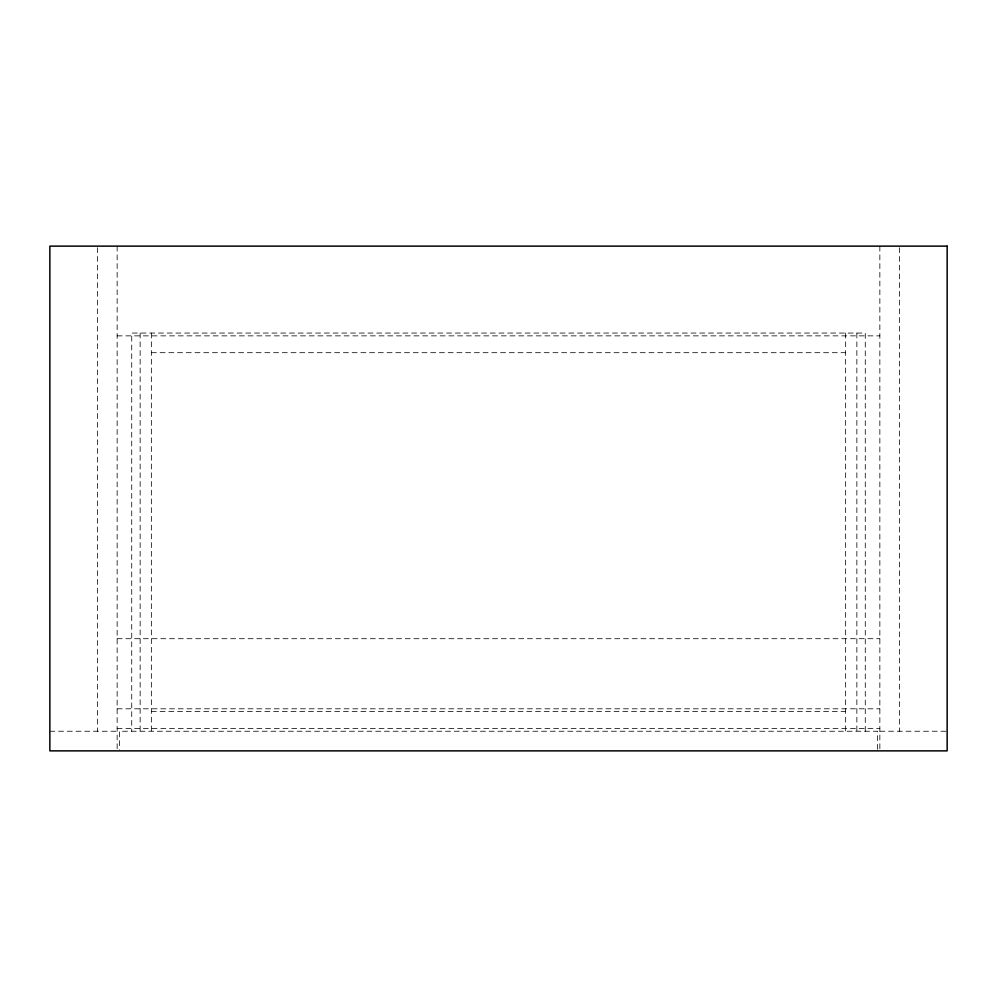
<?xml version="1.0" encoding="UTF-8"?>
<svg xmlns="http://www.w3.org/2000/svg" width="997" height="997" viewBox="0 0 997 997"><rect width="100%" height="100%" fill="white"/><g stroke="black" fill="none" stroke-linecap="round" stroke-linejoin="round"><path stroke-width="0.75" stroke-dasharray="4.99 3.74" d="M117.148 335.864L879.853 335.864M151.357 352.689L845.643 352.689M117.148 638.703L879.853 638.703M117.148 708.805L879.853 708.805M151.357 711.609L845.643 711.609M117.148 728.433L879.853 728.433M49.85 731.237L117.148 731.237M879.853 731.237L947.15 731.237M899.481 247.692L899.481 731.237M879.853 246.134L879.853 750.866M877.609 749.358L877.609 731.237L119.391 731.237L119.391 749.358M865.271 731.237L865.271 333.06L131.729 333.06L131.729 731.237M856.859 333.06L856.859 731.237M845.643 333.06L845.643 731.237M151.357 333.06L151.357 731.237M140.141 333.06L140.141 731.237M117.148 246.134L117.148 750.866M97.519 247.692L97.519 731.237"/><path stroke-width="1.5" d="M947.15 246.134L49.85 246.134L49.85 750.866L947.15 750.866L947.15 246.134"/></g></svg>
